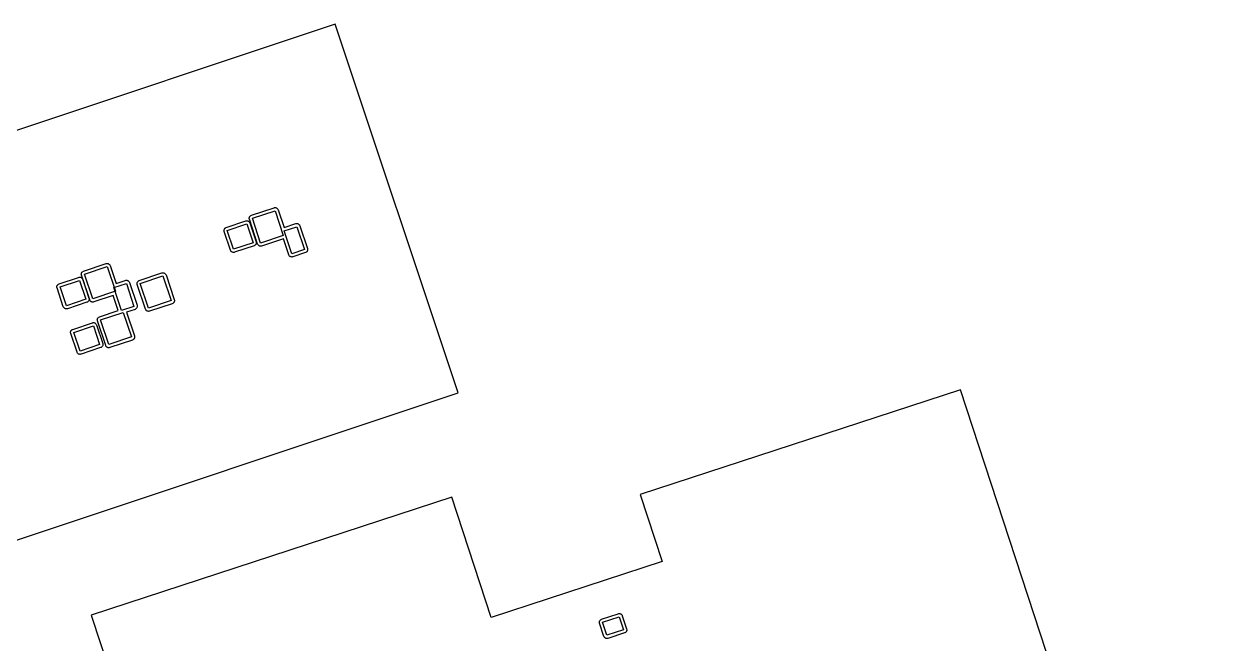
# Model space of a CAD drawing. Header units: feet. Extents: x -377 to 137, y -216 to 143.
# Drawn here: x -190.4 to -1.2, y 16.7 to 113.9 of the extents above; entities that cross this region are included whole.
import ezdxf

# ---------------------------------------------------------------- set-up
doc = ezdxf.new("R2010")
doc.units = ezdxf.units.FT
for name, color, linetype in [('Buildings', 7, 'CONTINUOUS'), ('Obstructions', 7, 'CONTINUOUS'), ('Setbacks', 7, 'CONTINUOUS')]:
    doc.layers.add(name, color=color, linetype=linetype)

msp = doc.modelspace()

# ---------------------------------------------------------------- linework, layer by layer
at = {"layer": 'Buildings', "color": 252}
for p, q in [((-141.6, 113.95), (-376.62, 35.51)), ((-122.28, 56.07), (-141.6, 113.95)), ((-357.3, -22.37), (-122.28, 56.07)), ((-43.45, 56.56), (-93.72, 40.12)), ((-1.2, -72.63), (-43.45, 56.56)), ((-93.72, 40.12), (-90.27, 29.59)), ((-123.26, 39.67), (-179.85, 21.16)), ((-117.09, 20.81), (-123.26, 39.67)), ((-90.27, 29.59), (-117.09, 20.81)), ((-179.85, 21.16), (-134.87, -116.35))]:
    msp.add_line(p, q, dxfattribs=at)
at = {"layer": 'Obstructions', "color": 252}
for p, q in [((-154.57, 83.46), (-151.01, 84.65)), ((-153.28, 79.58), (-154.57, 83.46)), ((-151.01, 84.65), (-149.72, 80.77)), ((-158.51, 81.55), (-155.44, 82.58)), ((-157.53, 78.6), (-158.51, 81.55)), ((-155.44, 82.58), (-154.46, 79.63)), ((-149.58, 81.48), (-147.61, 82.14)), ((-148.38, 77.89), (-149.58, 81.48)), ((-147.61, 82.14), (-146.41, 78.54)), ((-154.46, 79.63), (-157.53, 78.6)), ((-149.72, 80.77), (-153.28, 79.58)), ((-146.41, 78.54), (-148.38, 77.89)), ((-180.92, 74.68), (-177.36, 75.87)), ((-177.36, 75.87), (-176.07, 72)), ((-179.63, 70.81), (-180.92, 74.68)), ((-172.16, 73.23), (-168.6, 74.41)), ((-168.6, 74.41), (-167.31, 70.54)), ((-184.75, 72.69), (-181.68, 73.72)), ((-183.76, 69.74), (-184.75, 72.69)), ((-181.68, 73.72), (-180.69, 70.77)), ((-176.07, 72), (-179.63, 70.81)), ((-176.32, 72.58), (-174.35, 73.24)), ((-175.12, 68.99), (-176.32, 72.58)), ((-174.35, 73.24), (-173.15, 69.64)), ((-170.86, 69.35), (-172.16, 73.23)), ((-180.69, 70.77), (-183.76, 69.74)), ((-167.31, 70.54), (-170.86, 69.35)), ((-178.4, 67.51), (-174.85, 68.7)), ((-173.15, 69.64), (-175.12, 68.99)), ((-174.85, 68.7), (-173.55, 64.83)), ((-182.6, 65.56), (-179.52, 66.58)), ((-179.52, 66.58), (-178.54, 63.63)), ((-177.11, 63.64), (-178.4, 67.51)), ((-181.61, 62.61), (-182.6, 65.56)), ((-173.55, 64.83), (-177.11, 63.64)), ((-178.54, 63.63), (-181.61, 62.61)), ((-99.62, 20.06), (-97.01, 20.91)), ((-97.01, 20.91), (-96.34, 18.85)), ((-98.94, 18), (-99.62, 20.06)), ((-96.34, 18.85), (-98.94, 18))]:
    msp.add_line(p, q, dxfattribs=at)
at = {"layer": 'Setbacks', "color": 2}
for p, q in [((-151.17, 85.12), (-151.1, 85.14)), ((-151.1, 85.14), (-151.02, 85.15)), ((-151.02, 85.15), (-151.02, 85.15)), ((-151.02, 85.15), (-151.02, 85.15)), ((-151.02, 85.15), (-151.02, 85.15)), ((-151.02, 85.15), (-150.94, 85.14)), ((-150.94, 85.14), (-150.86, 85.13)), ((-155.08, 83.46), (-155.06, 83.54)), ((-155.08, 83.46), (-155.08, 83.46)), ((-155.08, 83.46), (-155.08, 83.46)), ((-155.06, 83.38), (-155.08, 83.46)), ((-155.08, 83.46), (-155.08, 83.46)), ((-155.08, 83.46), (-155.08, 83.46)), ((-155.06, 83.54), (-155.05, 83.61)), ((-155.05, 83.3), (-155.06, 83.38)), ((-155.05, 83.61), (-155.02, 83.68)), ((-155.05, 83.61), (-155.05, 83.61)), ((-155.05, 83.61), (-155.05, 83.61)), ((-155.05, 83.61), (-155.05, 83.61)), ((-155.05, 83.61), (-155.05, 83.61)), ((-153.76, 79.42), (-155.05, 83.3)), ((-155.05, 83.3), (-155.05, 83.3)), ((-155.02, 83.68), (-154.98, 83.75)), ((-154.98, 83.75), (-154.93, 83.81)), ((-154.98, 83.75), (-154.98, 83.75)), ((-154.98, 83.75), (-154.98, 83.75)), ((-154.98, 83.75), (-154.98, 83.75)), ((-154.98, 83.75), (-154.98, 83.75)), ((-154.93, 83.81), (-154.87, 83.86)), ((-154.87, 83.87), (-154.8, 83.9)), ((-154.87, 83.86), (-154.87, 83.87)), ((-154.87, 83.87), (-154.87, 83.87)), ((-154.87, 83.87), (-154.87, 83.87)), ((-154.87, 83.87), (-154.87, 83.87)), ((-154.8, 83.9), (-154.73, 83.94)), ((-154.73, 83.94), (-151.17, 85.12)), ((-154.73, 83.94), (-154.73, 83.94)), ((-151.17, 85.12), (-151.17, 85.12)), ((-151.17, 85.12), (-151.17, 85.12)), ((-151.17, 85.12), (-151.17, 85.12)), ((-151.17, 85.12), (-151.17, 85.12)), ((-150.86, 85.13), (-150.86, 85.13)), ((-150.86, 85.13), (-150.86, 85.13)), ((-150.86, 85.13), (-150.86, 85.13)), ((-150.86, 85.13), (-150.79, 85.09)), ((-150.79, 85.09), (-150.72, 85.06)), ((-150.72, 85.06), (-150.72, 85.06)), ((-150.72, 85.06), (-150.72, 85.06)), ((-150.72, 85.06), (-150.72, 85.06)), ((-150.72, 85.06), (-150.67, 85)), ((-150.67, 85), (-150.61, 84.95)), ((-150.61, 84.95), (-150.61, 84.95)), ((-150.61, 84.95), (-150.61, 84.95)), ((-150.61, 84.95), (-150.61, 84.95)), ((-150.61, 84.95), (-150.57, 84.88)), ((-150.57, 84.88), (-150.54, 84.81)), ((-150.54, 84.81), (-150.54, 84.81)), ((-150.54, 84.81), (-149.6, 82)), ((-159.02, 81.55), (-159.01, 81.62)), ((-159.02, 81.55), (-159.02, 81.55)), ((-159.02, 81.55), (-159.02, 81.55)), ((-159, 81.47), (-159.02, 81.55)), ((-159.02, 81.55), (-159.02, 81.55)), ((-159.02, 81.55), (-159.02, 81.55)), ((-159.01, 81.62), (-158.99, 81.7)), ((-158.99, 81.39), (-159, 81.47)), ((-158.99, 81.7), (-158.96, 81.77)), ((-158.99, 81.7), (-158.99, 81.7)), ((-158.99, 81.7), (-158.99, 81.7)), ((-158.99, 81.7), (-158.99, 81.7)), ((-158.99, 81.7), (-158.99, 81.7)), ((-158.01, 78.44), (-158.99, 81.39)), ((-158.99, 81.39), (-158.99, 81.39)), ((-158.99, 81.39), (-158.99, 81.39)), ((-158.99, 81.39), (-158.99, 81.39)), ((-158.96, 81.77), (-158.92, 81.84)), ((-158.92, 81.84), (-158.87, 81.9)), ((-158.92, 81.84), (-158.92, 81.84)), ((-158.92, 81.84), (-158.92, 81.84)), ((-158.92, 81.84), (-158.92, 81.84)), ((-158.92, 81.84), (-158.92, 81.84)), ((-158.87, 81.9), (-158.81, 81.95)), ((-158.81, 81.96), (-158.74, 81.99)), ((-158.81, 81.95), (-158.81, 81.95)), ((-158.81, 81.95), (-158.81, 81.96)), ((-158.81, 81.95), (-158.81, 81.95)), ((-158.81, 81.95), (-158.81, 81.95)), ((-158.74, 81.99), (-158.67, 82.03)), ((-158.67, 82.03), (-155.6, 83.05)), ((-158.67, 82.03), (-158.67, 82.03)), ((-158.67, 82.03), (-158.67, 82.03)), ((-155.6, 83.05), (-155.52, 83.07)), ((-155.6, 83.05), (-155.6, 83.05)), ((-155.52, 83.07), (-155.45, 83.08)), ((-155.45, 83.08), (-155.45, 83.08)), ((-155.45, 83.08), (-155.45, 83.08)), ((-155.45, 83.08), (-155.45, 83.08)), ((-155.45, 83.08), (-155.45, 83.08)), ((-155.45, 83.08), (-155.37, 83.07)), ((-155.37, 83.07), (-155.29, 83.06)), ((-155.29, 83.06), (-155.29, 83.06)), ((-155.29, 83.06), (-155.29, 83.06)), ((-155.29, 83.06), (-155.29, 83.06)), ((-155.29, 83.06), (-155.29, 83.06)), ((-155.29, 83.06), (-155.22, 83.02)), ((-155.22, 83.02), (-155.15, 82.99)), ((-155.15, 82.99), (-155.15, 82.99)), ((-155.15, 82.99), (-155.15, 82.99)), ((-155.15, 82.99), (-155.15, 82.99)), ((-155.15, 82.99), (-155.15, 82.99)), ((-155.15, 82.99), (-155.09, 82.93)), ((-155.09, 82.93), (-155.04, 82.88)), ((-155.04, 82.88), (-155.04, 82.88)), ((-155.04, 82.88), (-155.04, 82.88)), ((-155.04, 82.88), (-155.04, 82.88)), ((-155.04, 82.88), (-155, 82.81)), ((-155, 82.81), (-154.96, 82.74)), ((-154.96, 82.74), (-154.96, 82.74)), ((-154.96, 82.74), (-154.96, 82.74)), ((-154.96, 82.74), (-154.96, 82.74)), ((-154.96, 82.74), (-153.98, 79.79)), ((-149.6, 82), (-147.77, 82.62)), ((-147.77, 82.62), (-147.69, 82.63)), ((-147.77, 82.62), (-147.77, 82.62)), ((-147.77, 82.62), (-147.77, 82.62)), ((-147.77, 82.62), (-147.77, 82.62)), ((-147.69, 82.63), (-147.61, 82.64)), ((-147.61, 82.64), (-147.61, 82.64)), ((-147.61, 82.64), (-147.61, 82.64)), ((-147.61, 82.64), (-147.61, 82.64)), ((-147.61, 82.64), (-147.61, 82.64)), ((-147.61, 82.64), (-147.53, 82.63)), ((-147.53, 82.63), (-147.46, 82.62)), ((-147.46, 82.62), (-147.46, 82.62)), ((-147.46, 82.62), (-147.46, 82.62)), ((-147.46, 82.62), (-147.46, 82.62)), ((-147.46, 82.62), (-147.46, 82.62)), ((-147.46, 82.62), (-147.39, 82.58)), ((-147.39, 82.58), (-147.32, 82.55)), ((-147.32, 82.55), (-147.32, 82.55)), ((-147.32, 82.55), (-147.32, 82.55)), ((-147.32, 82.55), (-147.32, 82.55)), ((-147.32, 82.55), (-147.32, 82.55)), ((-147.32, 82.55), (-147.26, 82.49)), ((-147.26, 82.49), (-147.2, 82.44)), ((-147.2, 82.44), (-147.2, 82.44)), ((-147.2, 82.44), (-147.2, 82.44)), ((-147.2, 82.44), (-147.2, 82.44)), ((-147.2, 82.44), (-147.2, 82.44)), ((-147.2, 82.44), (-147.17, 82.37)), ((-147.17, 82.37), (-147.13, 82.3)), ((-147.13, 82.3), (-147.13, 82.3)), ((-147.13, 82.3), (-147.13, 82.3)), ((-147.13, 82.3), (-147.13, 82.3)), ((-147.13, 82.3), (-145.93, 78.7)), ((-153.98, 79.47), (-154.01, 79.4)), ((-153.98, 79.79), (-153.98, 79.79)), ((-153.98, 79.79), (-153.98, 79.79)), ((-153.98, 79.79), (-153.98, 79.78)), ((-153.98, 79.78), (-153.97, 79.71)), ((-153.96, 79.55), (-153.98, 79.47)), ((-153.98, 79.47), (-153.98, 79.47)), ((-153.98, 79.47), (-153.98, 79.47)), ((-153.98, 79.47), (-153.98, 79.47)), ((-153.98, 79.47), (-153.98, 79.47)), ((-153.97, 79.71), (-153.95, 79.63)), ((-153.95, 79.63), (-153.96, 79.55)), ((-153.95, 79.63), (-153.95, 79.63)), ((-153.95, 79.63), (-153.95, 79.63)), ((-153.95, 79.63), (-153.95, 79.63)), ((-149.7, 80.25), (-153.12, 79.1)), ((-148.86, 77.73), (-149.7, 80.25)), ((-157.97, 78.37), (-158.01, 78.44)), ((-158.01, 78.44), (-158.01, 78.44)), ((-157.93, 78.3), (-157.97, 78.37)), ((-157.88, 78.24), (-157.93, 78.3)), ((-157.93, 78.3), (-157.93, 78.3)), ((-157.93, 78.3), (-157.93, 78.3)), ((-157.93, 78.3), (-157.93, 78.3)), ((-157.93, 78.3), (-157.93, 78.3)), ((-157.82, 78.19), (-157.88, 78.24)), ((-157.75, 78.15), (-157.82, 78.19)), ((-157.82, 78.19), (-157.82, 78.19)), ((-157.82, 78.19), (-157.82, 78.19)), ((-157.82, 78.19), (-157.82, 78.19)), ((-157.82, 78.19), (-157.82, 78.19)), ((-157.68, 78.12), (-157.75, 78.15)), ((-157.6, 78.11), (-157.68, 78.12)), ((-157.68, 78.12), (-157.68, 78.12)), ((-157.68, 78.12), (-157.68, 78.12)), ((-157.68, 78.12), (-157.68, 78.12)), ((-157.68, 78.12), (-157.68, 78.12)), ((-157.52, 78.1), (-157.6, 78.11)), ((-157.45, 78.11), (-157.52, 78.1)), ((-157.52, 78.1), (-157.52, 78.1)), ((-157.52, 78.1), (-157.52, 78.1)), ((-157.52, 78.1), (-157.52, 78.1)), ((-157.52, 78.1), (-157.52, 78.1)), ((-157.37, 78.12), (-157.45, 78.11)), ((-154.3, 79.15), (-157.37, 78.12)), ((-157.37, 78.12), (-157.37, 78.12)), ((-154.23, 79.18), (-154.3, 79.15)), ((-154.3, 79.15), (-154.3, 79.15)), ((-154.3, 79.15), (-154.3, 79.15)), ((-154.3, 79.15), (-154.3, 79.15)), ((-154.16, 79.22), (-154.23, 79.18)), ((-154.1, 79.28), (-154.16, 79.22)), ((-154.16, 79.22), (-154.16, 79.22)), ((-154.16, 79.22), (-154.16, 79.22)), ((-154.16, 79.22), (-154.16, 79.22)), ((-154.16, 79.22), (-154.16, 79.22)), ((-154.05, 79.33), (-154.1, 79.28)), ((-154.01, 79.4), (-154.05, 79.33)), ((-154.05, 79.33), (-154.05, 79.33)), ((-154.05, 79.33), (-154.05, 79.33)), ((-154.05, 79.33), (-154.05, 79.33)), ((-154.05, 79.33), (-154.05, 79.33)), ((-153.72, 79.35), (-153.76, 79.42)), ((-153.76, 79.42), (-153.76, 79.42)), ((-153.76, 79.42), (-153.76, 79.42)), ((-153.76, 79.42), (-153.76, 79.42)), ((-153.69, 79.28), (-153.72, 79.35)), ((-153.68, 79.28), (-153.69, 79.28)), ((-153.63, 79.23), (-153.68, 79.28)), ((-153.68, 79.28), (-153.68, 79.28)), ((-153.68, 79.28), (-153.68, 79.28)), ((-153.68, 79.28), (-153.68, 79.28)), ((-153.57, 79.17), (-153.63, 79.23)), ((-153.5, 79.14), (-153.57, 79.17)), ((-153.57, 79.17), (-153.57, 79.17)), ((-153.57, 79.17), (-153.57, 79.17)), ((-153.57, 79.17), (-153.57, 79.17)), ((-153.57, 79.17), (-153.57, 79.17)), ((-153.43, 79.1), (-153.5, 79.14)), ((-153.35, 79.09), (-153.43, 79.1)), ((-153.43, 79.1), (-153.43, 79.1)), ((-153.43, 79.1), (-153.43, 79.1)), ((-153.43, 79.1), (-153.43, 79.1)), ((-153.43, 79.1), (-153.43, 79.1)), ((-153.28, 79.08), (-153.35, 79.09)), ((-153.2, 79.09), (-153.28, 79.08)), ((-153.28, 79.08), (-153.28, 79.08)), ((-153.28, 79.08), (-153.28, 79.08)), ((-153.28, 79.08), (-153.28, 79.08)), ((-153.28, 79.08), (-153.28, 79.08)), ((-153.12, 79.1), (-153.2, 79.09)), ((-153.12, 79.1), (-153.12, 79.1)), ((-153.12, 79.1), (-153.12, 79.1)), ((-153.12, 79.1), (-153.12, 79.1)), ((-148.83, 77.66), (-148.86, 77.73)), ((-148.86, 77.73), (-148.86, 77.73)), ((-148.79, 77.59), (-148.83, 77.66)), ((-148.73, 77.53), (-148.79, 77.59)), ((-148.79, 77.59), (-148.79, 77.59)), ((-148.79, 77.59), (-148.79, 77.59)), ((-148.79, 77.59), (-148.79, 77.59)), ((-148.79, 77.59), (-148.79, 77.59)), ((-146.25, 78.07), (-148.23, 77.41)), ((-146.18, 78.1), (-146.25, 78.07)), ((-146.25, 78.07), (-146.25, 78.07)), ((-146.25, 78.07), (-146.25, 78.07)), ((-146.25, 78.07), (-146.25, 78.07)), ((-146.11, 78.14), (-146.18, 78.1)), ((-146.05, 78.2), (-146.11, 78.14)), ((-146.11, 78.14), (-146.11, 78.14)), ((-146.11, 78.14), (-146.11, 78.14)), ((-146.11, 78.14), (-146.11, 78.14)), ((-146.11, 78.14), (-146.11, 78.14)), ((-146, 78.25), (-146.05, 78.2)), ((-145.96, 78.32), (-146, 78.25)), ((-146, 78.25), (-146, 78.25)), ((-146, 78.25), (-146, 78.25)), ((-146, 78.25), (-146, 78.25)), ((-146, 78.25), (-146, 78.25)), ((-145.93, 78.39), (-145.96, 78.32)), ((-145.93, 78.7), (-145.93, 78.7)), ((-145.93, 78.7), (-145.93, 78.7)), ((-145.93, 78.7), (-145.93, 78.7)), ((-145.93, 78.7), (-145.92, 78.63)), ((-145.92, 78.47), (-145.93, 78.39)), ((-145.93, 78.39), (-145.93, 78.39)), ((-145.93, 78.39), (-145.93, 78.39)), ((-145.93, 78.39), (-145.93, 78.39)), ((-145.93, 78.39), (-145.93, 78.39)), ((-145.92, 78.63), (-145.91, 78.55)), ((-145.91, 78.55), (-145.92, 78.47)), ((-145.91, 78.55), (-145.91, 78.55)), ((-145.91, 78.55), (-145.91, 78.55)), ((-145.91, 78.55), (-145.91, 78.55)), ((-145.91, 78.55), (-145.91, 78.55)), ((-181.08, 75.16), (-177.52, 76.35)), ((-177.52, 76.35), (-177.44, 76.37)), ((-177.52, 76.35), (-177.52, 76.35)), ((-177.52, 76.35), (-177.52, 76.35)), ((-177.52, 76.35), (-177.52, 76.35)), ((-177.44, 76.37), (-177.37, 76.38)), ((-177.37, 76.38), (-177.37, 76.38)), ((-177.37, 76.38), (-177.37, 76.38)), ((-177.37, 76.38), (-177.37, 76.38)), ((-177.37, 76.38), (-177.37, 76.38)), ((-177.37, 76.38), (-177.29, 76.37)), ((-177.29, 76.37), (-177.21, 76.35)), ((-177.21, 76.35), (-177.21, 76.35)), ((-177.21, 76.35), (-177.21, 76.35)), ((-177.21, 76.35), (-177.21, 76.35)), ((-177.21, 76.35), (-177.21, 76.35)), ((-177.21, 76.35), (-177.14, 76.32)), ((-177.14, 76.32), (-177.07, 76.28)), ((-177.07, 76.28), (-177.07, 76.28)), ((-177.07, 76.28), (-177.07, 76.28)), ((-177.07, 76.28), (-177.07, 76.28)), ((-177.07, 76.28), (-177.07, 76.28)), ((-177.07, 76.28), (-177.01, 76.23)), ((-177.01, 76.23), (-176.96, 76.17)), ((-176.96, 76.17), (-176.96, 76.17)), ((-176.96, 76.17), (-176.96, 76.17)), ((-176.96, 76.17), (-176.96, 76.17)), ((-176.96, 76.17), (-176.96, 76.17)), ((-176.96, 76.17), (-176.92, 76.1)), ((-176.92, 76.1), (-176.89, 76.03)), ((-176.89, 76.03), (-176.89, 76.03)), ((-176.89, 76.03), (-176.89, 76.03)), ((-176.89, 76.03), (-176.89, 76.03)), ((-176.89, 76.03), (-175.95, 73.23)), ((-148.68, 77.48), (-148.73, 77.53)), ((-148.61, 77.44), (-148.68, 77.48)), ((-148.68, 77.48), (-148.68, 77.48)), ((-148.68, 77.48), (-148.68, 77.48)), ((-148.68, 77.48), (-148.68, 77.48)), ((-148.68, 77.48), (-148.68, 77.48)), ((-148.54, 77.41), (-148.61, 77.44)), ((-148.46, 77.4), (-148.54, 77.41)), ((-148.54, 77.41), (-148.54, 77.41)), ((-148.54, 77.41), (-148.54, 77.41)), ((-148.54, 77.41), (-148.54, 77.41)), ((-148.54, 77.41), (-148.54, 77.41)), ((-148.38, 77.38), (-148.46, 77.4)), ((-148.3, 77.4), (-148.38, 77.38)), ((-148.38, 77.38), (-148.38, 77.38)), ((-148.38, 77.38), (-148.38, 77.38)), ((-148.38, 77.38), (-148.38, 77.38)), ((-148.38, 77.38), (-148.38, 77.38)), ((-148.23, 77.41), (-148.3, 77.4)), ((-148.23, 77.41), (-148.23, 77.41)), ((-184.91, 73.17), (-181.84, 74.19)), ((-181.84, 74.19), (-181.76, 74.21)), ((-181.84, 74.19), (-181.84, 74.19)), ((-181.84, 74.19), (-181.84, 74.19)), ((-181.84, 74.19), (-181.84, 74.19)), ((-181.76, 74.21), (-181.68, 74.22)), ((-181.68, 74.22), (-181.68, 74.22)), ((-181.68, 74.22), (-181.68, 74.22)), ((-181.68, 74.22), (-181.68, 74.22)), ((-181.68, 74.22), (-181.68, 74.22)), ((-181.68, 74.22), (-181.6, 74.21)), ((-181.6, 74.21), (-181.53, 74.2)), ((-181.53, 74.2), (-181.53, 74.2)), ((-181.53, 74.2), (-181.53, 74.2)), ((-181.53, 74.2), (-181.53, 74.2)), ((-181.53, 74.2), (-181.53, 74.2)), ((-181.53, 74.2), (-181.45, 74.16)), ((-181.45, 74.16), (-181.39, 74.13)), ((-181.43, 74.68), (-181.41, 74.76)), ((-181.43, 74.68), (-181.43, 74.68)), ((-181.43, 74.68), (-181.43, 74.68)), ((-181.41, 74.6), (-181.43, 74.68)), ((-181.43, 74.68), (-181.43, 74.68)), ((-181.43, 74.68), (-181.43, 74.68)), ((-181.41, 74.76), (-181.4, 74.84)), ((-181.4, 74.53), (-181.41, 74.6)), ((-181.4, 74.84), (-181.37, 74.91)), ((-181.4, 74.84), (-181.4, 74.84)), ((-181.4, 74.84), (-181.4, 74.84)), ((-181.4, 74.84), (-181.4, 74.84)), ((-181.4, 74.84), (-181.4, 74.84)), ((-181.4, 74.52), (-181.4, 74.53)), ((-180.1, 70.65), (-181.4, 74.52)), ((-181.39, 74.13), (-181.39, 74.13)), ((-181.39, 74.13), (-181.39, 74.13)), ((-181.39, 74.13), (-181.39, 74.13)), ((-181.39, 74.13), (-181.38, 74.13)), ((-181.38, 74.13), (-181.33, 74.07)), ((-181.37, 74.91), (-181.33, 74.98)), ((-181.33, 74.98), (-181.28, 75.03)), ((-181.33, 74.98), (-181.33, 74.98)), ((-181.33, 74.98), (-181.33, 74.98)), ((-181.33, 74.98), (-181.33, 74.98)), ((-181.33, 74.98), (-181.33, 74.98)), ((-181.33, 74.07), (-181.27, 74.02)), ((-181.28, 75.03), (-181.22, 75.09)), ((-181.27, 74.02), (-181.27, 74.02)), ((-181.27, 74.02), (-181.27, 74.02)), ((-181.27, 74.02), (-181.27, 74.02)), ((-181.27, 74.02), (-181.27, 74.02)), ((-181.27, 74.02), (-181.24, 73.95)), ((-181.24, 73.95), (-181.2, 73.88)), ((-181.22, 75.09), (-181.15, 75.12)), ((-181.22, 75.09), (-181.22, 75.09)), ((-181.22, 75.09), (-181.22, 75.09)), ((-181.22, 75.09), (-181.22, 75.09)), ((-181.22, 75.09), (-181.22, 75.09)), ((-181.2, 73.88), (-181.2, 73.88)), ((-181.2, 73.88), (-181.2, 73.88)), ((-181.2, 73.88), (-181.2, 73.88)), ((-181.2, 73.88), (-180.21, 70.92)), ((-181.15, 75.12), (-181.08, 75.16)), ((-181.08, 75.16), (-181.08, 75.16)), ((-172.32, 73.7), (-168.76, 74.89)), ((-168.76, 74.89), (-168.68, 74.9)), ((-168.76, 74.89), (-168.76, 74.89)), ((-168.68, 74.9), (-168.6, 74.92)), ((-168.6, 74.92), (-168.6, 74.92)), ((-168.6, 74.92), (-168.6, 74.92)), ((-168.6, 74.92), (-168.6, 74.92)), ((-168.6, 74.92), (-168.52, 74.91)), ((-168.52, 74.91), (-168.45, 74.89)), ((-168.45, 74.89), (-168.45, 74.89)), ((-168.45, 74.89), (-168.45, 74.89)), ((-168.45, 74.89), (-168.45, 74.89)), ((-168.45, 74.89), (-168.38, 74.86)), ((-168.38, 74.86), (-168.31, 74.82)), ((-168.31, 74.82), (-168.31, 74.82)), ((-168.31, 74.82), (-168.31, 74.82)), ((-168.31, 74.82), (-168.3, 74.82)), ((-168.3, 74.82), (-168.25, 74.77)), ((-168.25, 74.77), (-168.19, 74.71)), ((-168.19, 74.71), (-168.19, 74.71)), ((-168.19, 74.71), (-168.19, 74.71)), ((-168.19, 74.71), (-168.19, 74.71)), ((-168.19, 74.71), (-168.16, 74.64)), ((-168.16, 74.64), (-168.12, 74.57)), ((-168.12, 74.57), (-168.12, 74.57)), ((-168.12, 74.57), (-168.12, 74.57)), ((-168.12, 74.57), (-168.12, 74.57)), ((-168.12, 74.57), (-168.12, 74.57)), ((-168.12, 74.57), (-168.12, 74.57)), ((-168.12, 74.57), (-168.12, 74.57)), ((-168.12, 74.57), (-168.12, 74.57)), ((-168.12, 74.57), (-166.83, 70.7)), ((-185.25, 72.69), (-185.24, 72.76)), ((-185.25, 72.69), (-185.25, 72.69)), ((-185.25, 72.69), (-185.25, 72.69)), ((-185.24, 72.61), (-185.25, 72.69)), ((-185.25, 72.69), (-185.25, 72.69)), ((-185.25, 72.69), (-185.25, 72.69)), ((-185.24, 72.76), (-185.23, 72.84)), ((-185.22, 72.53), (-185.24, 72.61)), ((-185.23, 72.84), (-185.19, 72.91)), ((-185.23, 72.84), (-185.23, 72.84)), ((-185.23, 72.84), (-185.23, 72.84)), ((-185.23, 72.84), (-185.23, 72.84)), ((-185.23, 72.84), (-185.23, 72.84)), ((-184.24, 69.58), (-185.22, 72.53)), ((-185.22, 72.53), (-185.22, 72.53)), ((-185.19, 72.91), (-185.16, 72.98)), ((-185.16, 72.98), (-185.1, 73.04)), ((-185.16, 72.98), (-185.16, 72.98)), ((-185.16, 72.98), (-185.16, 72.98)), ((-185.16, 72.98), (-185.16, 72.98)), ((-185.16, 72.98), (-185.16, 72.98)), ((-185.1, 73.04), (-185.05, 73.09)), ((-185.05, 73.1), (-184.98, 73.13)), ((-185.05, 73.09), (-185.05, 73.1)), ((-185.05, 73.09), (-185.05, 73.09)), ((-185.05, 73.09), (-185.05, 73.09)), ((-185.05, 73.09), (-185.05, 73.09)), ((-184.98, 73.13), (-184.91, 73.17)), ((-184.91, 73.17), (-184.91, 73.17)), ((-175.95, 73.23), (-174.51, 73.72)), ((-174.51, 73.72), (-174.43, 73.73)), ((-174.51, 73.72), (-174.51, 73.72)), ((-174.51, 73.72), (-174.51, 73.72)), ((-174.51, 73.72), (-174.51, 73.72)), ((-174.43, 73.73), (-174.35, 73.74)), ((-174.35, 73.74), (-174.35, 73.74)), ((-174.35, 73.74), (-174.35, 73.74)), ((-174.35, 73.74), (-174.35, 73.74)), ((-174.35, 73.74), (-174.35, 73.74)), ((-174.35, 73.74), (-174.27, 73.73)), ((-174.27, 73.73), (-174.2, 73.72)), ((-174.2, 73.72), (-174.2, 73.72)), ((-174.2, 73.72), (-174.2, 73.72)), ((-174.2, 73.72), (-174.2, 73.72)), ((-174.2, 73.72), (-174.2, 73.72)), ((-174.2, 73.72), (-174.13, 73.68)), ((-174.13, 73.68), (-174.06, 73.65)), ((-174.06, 73.65), (-174.06, 73.65)), ((-174.06, 73.65), (-174.06, 73.65)), ((-174.06, 73.65), (-174.06, 73.65)), ((-174.06, 73.65), (-174.06, 73.65)), ((-174.06, 73.65), (-174, 73.59)), ((-174, 73.59), (-173.94, 73.54)), ((-173.94, 73.54), (-173.94, 73.54)), ((-173.94, 73.54), (-173.94, 73.54)), ((-173.94, 73.54), (-173.94, 73.54)), ((-173.94, 73.54), (-173.94, 73.54)), ((-173.94, 73.54), (-173.91, 73.47)), ((-173.91, 73.47), (-173.87, 73.4)), ((-173.87, 73.4), (-173.87, 73.4)), ((-173.87, 73.4), (-173.87, 73.4)), ((-173.87, 73.4), (-173.87, 73.4)), ((-173.87, 73.4), (-172.67, 69.8)), ((-172.66, 73.22), (-172.65, 73.3)), ((-172.66, 73.22), (-172.66, 73.22)), ((-172.66, 73.22), (-172.66, 73.22)), ((-172.65, 73.15), (-172.66, 73.22)), ((-172.66, 73.22), (-172.66, 73.22)), ((-172.66, 73.22), (-172.66, 73.22)), ((-172.65, 73.3), (-172.64, 73.38)), ((-172.63, 73.07), (-172.65, 73.15)), ((-172.64, 73.38), (-172.6, 73.45)), ((-172.64, 73.38), (-172.64, 73.38)), ((-172.64, 73.38), (-172.64, 73.38)), ((-172.64, 73.38), (-172.64, 73.38)), ((-172.64, 73.38), (-172.64, 73.38)), ((-171.34, 69.19), (-172.63, 73.07)), ((-172.63, 73.07), (-172.63, 73.07)), ((-172.63, 73.07), (-172.63, 73.07)), ((-172.63, 73.07), (-172.63, 73.07)), ((-172.6, 73.45), (-172.57, 73.52)), ((-172.57, 73.52), (-172.51, 73.58)), ((-172.57, 73.52), (-172.57, 73.52)), ((-172.57, 73.52), (-172.57, 73.52)), ((-172.57, 73.52), (-172.57, 73.52)), ((-172.57, 73.52), (-172.57, 73.52)), ((-172.51, 73.58), (-172.46, 73.63)), ((-172.46, 73.63), (-172.39, 73.67)), ((-172.46, 73.63), (-172.46, 73.63)), ((-172.46, 73.63), (-172.46, 73.63)), ((-172.46, 73.63), (-172.46, 73.63)), ((-172.46, 73.63), (-172.46, 73.63)), ((-172.39, 73.67), (-172.32, 73.7)), ((-172.32, 73.7), (-172.32, 73.7)), ((-172.32, 73.7), (-172.32, 73.7)), ((-172.32, 73.7), (-172.32, 73.7)), ((-180.53, 70.29), (-183.6, 69.26)), ((-180.46, 70.32), (-180.53, 70.29)), ((-180.53, 70.29), (-180.53, 70.29)), ((-180.53, 70.29), (-180.53, 70.29)), ((-180.39, 70.36), (-180.46, 70.32)), ((-180.34, 70.42), (-180.39, 70.36)), ((-180.39, 70.36), (-180.39, 70.36)), ((-180.39, 70.36), (-180.39, 70.36)), ((-180.39, 70.36), (-180.39, 70.36)), ((-180.39, 70.36), (-180.39, 70.36)), ((-180.28, 70.47), (-180.34, 70.42)), ((-180.25, 70.54), (-180.28, 70.47)), ((-180.28, 70.47), (-180.28, 70.47)), ((-180.28, 70.47), (-180.28, 70.47)), ((-180.28, 70.47), (-180.28, 70.47)), ((-180.28, 70.47), (-180.28, 70.47)), ((-180.21, 70.61), (-180.25, 70.54)), ((-180.21, 70.92), (-180.21, 70.92)), ((-180.21, 70.92), (-180.21, 70.92)), ((-180.21, 70.92), (-180.2, 70.85)), ((-180.2, 70.69), (-180.21, 70.61)), ((-180.21, 70.61), (-180.21, 70.61)), ((-180.21, 70.61), (-180.21, 70.61)), ((-180.21, 70.61), (-180.21, 70.61)), ((-180.2, 70.85), (-180.19, 70.77)), ((-180.19, 70.77), (-180.2, 70.69)), ((-180.19, 70.77), (-180.19, 70.77)), ((-180.19, 70.77), (-180.19, 70.77)), ((-180.19, 70.77), (-180.19, 70.77)), ((-180.19, 70.77), (-180.19, 70.77)), ((-180.07, 70.58), (-180.1, 70.65)), ((-180.1, 70.65), (-180.1, 70.65)), ((-180.03, 70.51), (-180.07, 70.58)), ((-179.98, 70.45), (-180.03, 70.51)), ((-180.03, 70.51), (-180.03, 70.51)), ((-180.03, 70.51), (-180.03, 70.51)), ((-180.03, 70.51), (-180.03, 70.51)), ((-180.03, 70.51), (-180.03, 70.51)), ((-179.92, 70.4), (-179.98, 70.45)), ((-179.85, 70.36), (-179.92, 70.4)), ((-179.92, 70.4), (-179.92, 70.4)), ((-179.92, 70.4), (-179.92, 70.4)), ((-179.92, 70.4), (-179.92, 70.4)), ((-179.92, 70.4), (-179.92, 70.4)), ((-179.78, 70.33), (-179.85, 70.36)), ((-179.7, 70.32), (-179.78, 70.33)), ((-179.78, 70.33), (-179.78, 70.33)), ((-179.78, 70.33), (-179.78, 70.33)), ((-179.78, 70.33), (-179.78, 70.33)), ((-179.78, 70.33), (-179.78, 70.33)), ((-179.62, 70.31), (-179.7, 70.32)), ((-179.54, 70.32), (-179.62, 70.31)), ((-179.62, 70.31), (-179.62, 70.31)), ((-179.62, 70.31), (-179.62, 70.31)), ((-179.62, 70.31), (-179.62, 70.31)), ((-179.62, 70.31), (-179.62, 70.31)), ((-179.47, 70.33), (-179.54, 70.32)), ((-176.44, 71.34), (-179.47, 70.33)), ((-179.47, 70.33), (-179.47, 70.33)), ((-175.65, 68.97), (-176.44, 71.34)), ((-167.15, 70.06), (-170.7, 68.87)), ((-167.08, 70.1), (-167.15, 70.06)), ((-167.15, 70.06), (-167.15, 70.06)), ((-167.01, 70.13), (-167.08, 70.1)), ((-166.95, 70.19), (-167.01, 70.13)), ((-167.01, 70.13), (-167.01, 70.13)), ((-167.01, 70.13), (-167.01, 70.13)), ((-167.01, 70.13), (-167.01, 70.13)), ((-167.01, 70.13), (-167.01, 70.13)), ((-166.9, 70.25), (-166.95, 70.19)), ((-166.86, 70.32), (-166.9, 70.25)), ((-166.9, 70.25), (-166.9, 70.25)), ((-166.9, 70.25), (-166.9, 70.25)), ((-166.9, 70.25), (-166.9, 70.25)), ((-166.9, 70.25), (-166.9, 70.25)), ((-166.83, 70.39), (-166.86, 70.32)), ((-166.83, 70.7), (-166.83, 70.7)), ((-166.83, 70.7), (-166.81, 70.62)), ((-166.81, 70.47), (-166.83, 70.39)), ((-166.83, 70.39), (-166.83, 70.39)), ((-166.83, 70.39), (-166.83, 70.39)), ((-166.83, 70.39), (-166.83, 70.39)), ((-166.83, 70.39), (-166.83, 70.39)), ((-166.81, 70.62), (-166.8, 70.54)), ((-166.8, 70.54), (-166.81, 70.47)), ((-166.8, 70.54), (-166.8, 70.54)), ((-166.8, 70.54), (-166.8, 70.54)), ((-166.8, 70.54), (-166.8, 70.54)), ((-166.8, 70.54), (-166.8, 70.54)), ((-184.21, 69.51), (-184.24, 69.58)), ((-184.24, 69.58), (-184.24, 69.58)), ((-184.24, 69.58), (-184.24, 69.58)), ((-184.24, 69.58), (-184.24, 69.58)), ((-184.17, 69.44), (-184.21, 69.51)), ((-184.11, 69.38), (-184.17, 69.44)), ((-184.17, 69.44), (-184.17, 69.44)), ((-184.17, 69.44), (-184.17, 69.44)), ((-184.17, 69.44), (-184.17, 69.44)), ((-184.17, 69.44), (-184.17, 69.44)), ((-184.06, 69.33), (-184.11, 69.38)), ((-183.99, 69.29), (-184.06, 69.33)), ((-184.06, 69.33), (-184.06, 69.33)), ((-184.06, 69.33), (-184.06, 69.33)), ((-184.06, 69.33), (-184.06, 69.33)), ((-184.06, 69.33), (-184.06, 69.33)), ((-183.92, 69.26), (-183.99, 69.29)), ((-183.91, 69.26), (-183.92, 69.26)), ((-183.92, 69.26), (-183.92, 69.26)), ((-183.92, 69.26), (-183.92, 69.26)), ((-183.92, 69.26), (-183.92, 69.26)), ((-183.84, 69.25), (-183.91, 69.26)), ((-183.76, 69.24), (-183.84, 69.25)), ((-183.68, 69.25), (-183.76, 69.24)), ((-183.76, 69.24), (-183.76, 69.24)), ((-183.76, 69.24), (-183.76, 69.24)), ((-183.76, 69.24), (-183.76, 69.24)), ((-183.76, 69.24), (-183.76, 69.24)), ((-183.61, 69.26), (-183.68, 69.25)), ((-183.6, 69.26), (-183.61, 69.26)), ((-183.6, 69.26), (-183.6, 69.26)), ((-183.6, 69.26), (-183.6, 69.26)), ((-178.56, 67.99), (-175.65, 68.97)), ((-172.99, 69.17), (-174.32, 68.72)), ((-174.32, 68.72), (-173.07, 64.99)), ((-172.92, 69.2), (-172.99, 69.17)), ((-172.99, 69.17), (-172.99, 69.17)), ((-172.99, 69.17), (-172.99, 69.17)), ((-172.99, 69.17), (-172.99, 69.17)), ((-172.85, 69.24), (-172.92, 69.2)), ((-172.8, 69.3), (-172.85, 69.24)), ((-172.85, 69.24), (-172.85, 69.24)), ((-172.85, 69.24), (-172.85, 69.24)), ((-172.85, 69.24), (-172.85, 69.24)), ((-172.85, 69.24), (-172.85, 69.24)), ((-172.74, 69.35), (-172.8, 69.3)), ((-172.7, 69.42), (-172.74, 69.35)), ((-172.74, 69.35), (-172.74, 69.35)), ((-172.74, 69.35), (-172.74, 69.35)), ((-172.74, 69.35), (-172.74, 69.35)), ((-172.74, 69.35), (-172.74, 69.35)), ((-172.67, 69.49), (-172.7, 69.42)), ((-172.67, 69.8), (-172.67, 69.8)), ((-172.67, 69.8), (-172.67, 69.8)), ((-172.67, 69.8), (-172.67, 69.8)), ((-172.67, 69.8), (-172.66, 69.73)), ((-172.66, 69.57), (-172.67, 69.49)), ((-172.67, 69.49), (-172.67, 69.49)), ((-172.67, 69.49), (-172.67, 69.49)), ((-172.67, 69.49), (-172.67, 69.49)), ((-172.67, 69.49), (-172.67, 69.49)), ((-172.66, 69.73), (-172.65, 69.65)), ((-172.65, 69.65), (-172.66, 69.57)), ((-172.65, 69.65), (-172.65, 69.65)), ((-172.65, 69.65), (-172.65, 69.65)), ((-172.65, 69.65), (-172.65, 69.65)), ((-172.65, 69.65), (-172.65, 69.65)), ((-171.3, 69.12), (-171.34, 69.19)), ((-171.34, 69.19), (-171.34, 69.19)), ((-171.34, 69.19), (-171.34, 69.19)), ((-171.34, 69.19), (-171.34, 69.19)), ((-171.27, 69.05), (-171.3, 69.12)), ((-171.21, 68.99), (-171.27, 69.05)), ((-171.27, 69.05), (-171.27, 69.05)), ((-171.27, 69.05), (-171.27, 69.05)), ((-171.27, 69.05), (-171.27, 69.05)), ((-171.27, 69.05), (-171.27, 69.05)), ((-171.15, 68.94), (-171.21, 68.99)), ((-171.08, 68.9), (-171.15, 68.94)), ((-171.15, 68.94), (-171.15, 68.94)), ((-171.15, 68.94), (-171.15, 68.94)), ((-171.15, 68.94), (-171.15, 68.94)), ((-171.15, 68.94), (-171.15, 68.94)), ((-171.01, 68.87), (-171.08, 68.9)), ((-170.94, 68.86), (-171.01, 68.87)), ((-171.01, 68.87), (-171.01, 68.87)), ((-171.01, 68.87), (-171.01, 68.87)), ((-171.01, 68.87), (-171.01, 68.87)), ((-171.01, 68.87), (-171.01, 68.87)), ((-170.86, 68.84), (-170.94, 68.86)), ((-170.78, 68.86), (-170.86, 68.84)), ((-170.86, 68.84), (-170.86, 68.84)), ((-170.86, 68.84), (-170.86, 68.84)), ((-170.86, 68.84), (-170.86, 68.84)), ((-170.86, 68.84), (-170.86, 68.84)), ((-170.7, 68.87), (-170.78, 68.86)), ((-170.7, 68.87), (-170.7, 68.87)), ((-170.7, 68.87), (-170.7, 68.87)), ((-170.7, 68.87), (-170.7, 68.87)), ((-182.76, 66.03), (-179.68, 67.06)), ((-179.68, 67.06), (-179.61, 67.07)), ((-179.68, 67.06), (-179.68, 67.06)), ((-179.68, 67.06), (-179.68, 67.06)), ((-179.68, 67.06), (-179.68, 67.06)), ((-179.61, 67.07), (-179.53, 67.09)), ((-179.53, 67.09), (-179.53, 67.09)), ((-179.53, 67.09), (-179.53, 67.09)), ((-179.53, 67.09), (-179.53, 67.09)), ((-179.53, 67.09), (-179.53, 67.09)), ((-179.53, 67.09), (-179.45, 67.08)), ((-179.45, 67.08), (-179.37, 67.06)), ((-179.37, 67.06), (-179.37, 67.06)), ((-179.37, 67.06), (-179.37, 67.06)), ((-179.37, 67.06), (-179.37, 67.06)), ((-179.37, 67.06), (-179.37, 67.06)), ((-179.37, 67.06), (-179.3, 67.03)), ((-179.3, 67.03), (-179.23, 66.99)), ((-179.23, 66.99), (-179.23, 66.99)), ((-179.23, 66.99), (-179.23, 66.99)), ((-179.23, 66.99), (-179.23, 66.99)), ((-179.23, 66.99), (-179.23, 66.99)), ((-179.23, 66.99), (-179.18, 66.94)), ((-179.18, 66.94), (-179.12, 66.88)), ((-179.12, 66.88), (-179.12, 66.88)), ((-179.12, 66.88), (-179.12, 66.88)), ((-179.12, 66.88), (-179.12, 66.88)), ((-179.12, 66.88), (-179.12, 66.88)), ((-179.12, 66.88), (-179.08, 66.81)), ((-179.08, 66.81), (-179.05, 66.74)), ((-179.05, 66.74), (-179.05, 66.74)), ((-179.05, 66.74), (-179.05, 66.74)), ((-179.05, 66.74), (-179.05, 66.74)), ((-179.05, 66.74), (-178.06, 63.79)), ((-178.91, 67.51), (-178.9, 67.59)), ((-178.89, 67.43), (-178.91, 67.51)), ((-178.91, 67.51), (-178.91, 67.51)), ((-178.91, 67.51), (-178.91, 67.51)), ((-178.91, 67.51), (-178.91, 67.51)), ((-178.91, 67.51), (-178.91, 67.51)), ((-178.9, 67.59), (-178.88, 67.67)), ((-178.88, 67.36), (-178.89, 67.43)), ((-178.88, 67.67), (-178.85, 67.74)), ((-178.88, 67.67), (-178.88, 67.67)), ((-178.88, 67.67), (-178.88, 67.67)), ((-178.88, 67.67), (-178.88, 67.67)), ((-178.88, 67.67), (-178.88, 67.67)), ((-177.59, 63.48), (-178.88, 67.36)), ((-178.88, 67.36), (-178.88, 67.36)), ((-178.85, 67.74), (-178.81, 67.81)), ((-178.81, 67.81), (-178.76, 67.86)), ((-178.81, 67.81), (-178.81, 67.81)), ((-178.81, 67.81), (-178.81, 67.81)), ((-178.81, 67.81), (-178.81, 67.81)), ((-178.81, 67.81), (-178.81, 67.81)), ((-178.76, 67.86), (-178.7, 67.92)), ((-178.7, 67.92), (-178.63, 67.96)), ((-178.7, 67.92), (-178.7, 67.92)), ((-178.7, 67.92), (-178.7, 67.92)), ((-178.7, 67.92), (-178.7, 67.92)), ((-178.7, 67.92), (-178.7, 67.92)), ((-178.63, 67.96), (-178.56, 67.99)), ((-178.56, 67.99), (-178.56, 67.99)), ((-183.1, 65.55), (-183.09, 65.63)), ((-183.1, 65.55), (-183.1, 65.55)), ((-183.1, 65.55), (-183.1, 65.55)), ((-183.09, 65.47), (-183.1, 65.55)), ((-183.1, 65.55), (-183.1, 65.55)), ((-183.1, 65.55), (-183.1, 65.55)), ((-183.09, 65.63), (-183.08, 65.71)), ((-183.07, 65.4), (-183.09, 65.47)), ((-183.08, 65.71), (-183.04, 65.78)), ((-183.08, 65.71), (-183.08, 65.71)), ((-183.08, 65.71), (-183.08, 65.71)), ((-183.08, 65.71), (-183.08, 65.71)), ((-183.08, 65.71), (-183.08, 65.71)), ((-182.09, 62.45), (-183.07, 65.4)), ((-183.07, 65.4), (-183.07, 65.4)), ((-183.07, 65.4), (-183.07, 65.4)), ((-183.07, 65.4), (-183.07, 65.4)), ((-183.04, 65.78), (-183.01, 65.85)), ((-183.01, 65.85), (-182.95, 65.91)), ((-183.01, 65.85), (-183.01, 65.85)), ((-183.01, 65.85), (-183.01, 65.85)), ((-183.01, 65.85), (-183.01, 65.85)), ((-182.95, 65.91), (-182.9, 65.96)), ((-182.9, 65.96), (-182.83, 66)), ((-182.9, 65.96), (-182.9, 65.96)), ((-182.9, 65.96), (-182.9, 65.96)), ((-182.9, 65.96), (-182.9, 65.96)), ((-182.9, 65.96), (-182.9, 65.96)), ((-182.83, 66), (-182.76, 66.03)), ((-182.76, 66.03), (-182.76, 66.03)), ((-182.76, 66.03), (-182.76, 66.03)), ((-182.76, 66.03), (-182.76, 66.03)), ((-173.39, 64.35), (-176.95, 63.16)), ((-173.32, 64.39), (-173.39, 64.35)), ((-173.39, 64.35), (-173.39, 64.35)), ((-173.39, 64.35), (-173.39, 64.35)), ((-173.39, 64.35), (-173.39, 64.35)), ((-173.39, 64.35), (-173.39, 64.35)), ((-173.25, 64.42), (-173.32, 64.39)), ((-173.2, 64.48), (-173.25, 64.42)), ((-173.25, 64.42), (-173.25, 64.42)), ((-173.25, 64.42), (-173.25, 64.42)), ((-173.25, 64.42), (-173.25, 64.42)), ((-173.25, 64.42), (-173.25, 64.42)), ((-173.14, 64.53), (-173.2, 64.48)), ((-173.11, 64.61), (-173.14, 64.53)), ((-173.14, 64.53), (-173.14, 64.53)), ((-173.14, 64.53), (-173.14, 64.53)), ((-173.14, 64.53), (-173.14, 64.53)), ((-173.14, 64.53), (-173.14, 64.53)), ((-173.07, 64.67), (-173.11, 64.61)), ((-173.07, 64.99), (-173.07, 64.99)), ((-173.07, 64.99), (-173.06, 64.91)), ((-173.06, 64.75), (-173.07, 64.68)), ((-173.07, 64.68), (-173.07, 64.68)), ((-173.07, 64.68), (-173.07, 64.68)), ((-173.07, 64.68), (-173.07, 64.68)), ((-173.07, 64.68), (-173.07, 64.67)), ((-173.06, 64.91), (-173.05, 64.83)), ((-173.05, 64.83), (-173.06, 64.75)), ((-173.05, 64.83), (-173.05, 64.83)), ((-173.05, 64.83), (-173.05, 64.83)), ((-173.05, 64.83), (-173.05, 64.83)), ((-173.05, 64.83), (-173.05, 64.83)), ((-182.05, 62.38), (-182.09, 62.45)), ((-182.09, 62.45), (-182.09, 62.45)), ((-182.09, 62.45), (-182.09, 62.45)), ((-182.09, 62.45), (-182.09, 62.45)), ((-178.38, 63.16), (-181.45, 62.13)), ((-178.31, 63.19), (-178.38, 63.16)), ((-178.38, 63.16), (-178.38, 63.16)), ((-178.24, 63.23), (-178.31, 63.19)), ((-178.19, 63.28), (-178.24, 63.23)), ((-178.24, 63.23), (-178.24, 63.23)), ((-178.24, 63.23), (-178.24, 63.23)), ((-178.24, 63.23), (-178.24, 63.23)), ((-178.24, 63.23), (-178.24, 63.23)), ((-178.13, 63.34), (-178.19, 63.28)), ((-178.1, 63.41), (-178.13, 63.34)), ((-178.13, 63.34), (-178.13, 63.34)), ((-178.13, 63.34), (-178.13, 63.34)), ((-178.13, 63.34), (-178.13, 63.34)), ((-178.13, 63.34), (-178.13, 63.34)), ((-178.06, 63.48), (-178.1, 63.41)), ((-178.06, 63.79), (-178.06, 63.79)), ((-178.06, 63.79), (-178.05, 63.71)), ((-178.05, 63.56), (-178.06, 63.48)), ((-178.06, 63.48), (-178.06, 63.48)), ((-178.06, 63.48), (-178.06, 63.48)), ((-178.06, 63.48), (-178.06, 63.48)), ((-178.06, 63.48), (-178.06, 63.48)), ((-178.05, 63.71), (-178.04, 63.64)), ((-178.04, 63.64), (-178.05, 63.56)), ((-178.04, 63.64), (-178.04, 63.64)), ((-178.04, 63.64), (-178.04, 63.64)), ((-178.04, 63.64), (-178.04, 63.64)), ((-178.04, 63.64), (-178.04, 63.64)), ((-177.55, 63.41), (-177.59, 63.48)), ((-177.59, 63.48), (-177.59, 63.48)), ((-177.59, 63.48), (-177.59, 63.48)), ((-177.59, 63.48), (-177.59, 63.48)), ((-177.52, 63.34), (-177.55, 63.41)), ((-177.46, 63.28), (-177.52, 63.34)), ((-177.52, 63.34), (-177.52, 63.34)), ((-177.52, 63.34), (-177.52, 63.34)), ((-177.52, 63.34), (-177.52, 63.34)), ((-177.52, 63.34), (-177.52, 63.34)), ((-177.4, 63.23), (-177.46, 63.28)), ((-177.33, 63.19), (-177.4, 63.23)), ((-177.4, 63.23), (-177.4, 63.23)), ((-177.4, 63.23), (-177.4, 63.23)), ((-177.4, 63.23), (-177.4, 63.23)), ((-177.4, 63.23), (-177.4, 63.23)), ((-177.26, 63.16), (-177.33, 63.19)), ((-177.19, 63.14), (-177.26, 63.16)), ((-177.26, 63.16), (-177.26, 63.16)), ((-177.26, 63.16), (-177.26, 63.16)), ((-177.26, 63.16), (-177.26, 63.16)), ((-177.26, 63.16), (-177.26, 63.16)), ((-177.11, 63.13), (-177.19, 63.14)), ((-177.03, 63.15), (-177.11, 63.13)), ((-177.11, 63.13), (-177.11, 63.13)), ((-177.11, 63.13), (-177.11, 63.13)), ((-177.11, 63.13), (-177.11, 63.13)), ((-177.11, 63.13), (-177.11, 63.13)), ((-176.95, 63.16), (-177.03, 63.15)), ((-176.95, 63.16), (-176.95, 63.16)), ((-176.95, 63.16), (-176.95, 63.16)), ((-176.95, 63.16), (-176.95, 63.16)), ((-182.02, 62.31), (-182.05, 62.38)), ((-182.01, 62.31), (-182.02, 62.31)), ((-182.02, 62.31), (-182.02, 62.31)), ((-182.02, 62.31), (-182.02, 62.31)), ((-182.02, 62.31), (-182.02, 62.31)), ((-181.96, 62.25), (-182.01, 62.31)), ((-181.9, 62.2), (-181.96, 62.25)), ((-181.83, 62.16), (-181.9, 62.2)), ((-181.9, 62.2), (-181.9, 62.2)), ((-181.9, 62.2), (-181.9, 62.2)), ((-181.9, 62.2), (-181.9, 62.2)), ((-181.9, 62.2), (-181.9, 62.2)), ((-181.76, 62.13), (-181.83, 62.16)), ((-181.68, 62.11), (-181.76, 62.13)), ((-181.76, 62.13), (-181.76, 62.13)), ((-181.76, 62.13), (-181.76, 62.13)), ((-181.76, 62.13), (-181.76, 62.13)), ((-181.76, 62.13), (-181.76, 62.13)), ((-181.61, 62.1), (-181.68, 62.11)), ((-181.53, 62.12), (-181.61, 62.1)), ((-181.61, 62.1), (-181.61, 62.1)), ((-181.61, 62.1), (-181.61, 62.1)), ((-181.61, 62.1), (-181.61, 62.1)), ((-181.61, 62.1), (-181.61, 62.1)), ((-181.45, 62.13), (-181.53, 62.12)), ((-181.45, 62.13), (-181.45, 62.13)), ((-181.45, 62.13), (-181.45, 62.13)), ((-181.45, 62.13), (-181.45, 62.13)), ((-99.77, 20.54), (-97.17, 21.39)), ((-97.17, 21.39), (-97.09, 21.4)), ((-97.17, 21.39), (-97.17, 21.39)), ((-97.09, 21.4), (-97.01, 21.41)), ((-97.01, 21.41), (-97.01, 21.41)), ((-97.01, 21.41), (-97.01, 21.41)), ((-97.01, 21.41), (-97.01, 21.41)), ((-97.01, 21.41), (-97.01, 21.41)), ((-97.01, 21.41), (-96.93, 21.4)), ((-96.93, 21.4), (-96.86, 21.39)), ((-96.86, 21.39), (-96.86, 21.39)), ((-96.86, 21.39), (-96.85, 21.39)), ((-96.85, 21.39), (-96.85, 21.39)), ((-96.85, 21.39), (-96.85, 21.39)), ((-96.85, 21.39), (-96.78, 21.35)), ((-96.78, 21.35), (-96.72, 21.32)), ((-96.72, 21.32), (-96.71, 21.32)), ((-96.71, 21.32), (-96.71, 21.32)), ((-96.71, 21.32), (-96.71, 21.32)), ((-96.71, 21.32), (-96.71, 21.32)), ((-96.71, 21.32), (-96.66, 21.26)), ((-96.66, 21.26), (-96.6, 21.21)), ((-96.6, 21.21), (-96.6, 21.21)), ((-96.6, 21.21), (-96.6, 21.21)), ((-96.6, 21.21), (-96.6, 21.21)), ((-96.6, 21.21), (-96.6, 21.2)), ((-96.6, 21.2), (-96.57, 21.14)), ((-96.57, 21.14), (-96.53, 21.07)), ((-96.53, 21.07), (-96.53, 21.07)), ((-96.53, 21.07), (-95.86, 19.01)), ((-100.12, 20.06), (-100.11, 20.13)), ((-100.12, 20.06), (-100.12, 20.06)), ((-100.12, 20.06), (-100.12, 20.06)), ((-100.11, 19.98), (-100.12, 20.06)), ((-100.12, 20.06), (-100.12, 20.06)), ((-100.12, 20.06), (-100.12, 20.06)), ((-100.11, 20.13), (-100.1, 20.21)), ((-100.1, 19.9), (-100.11, 19.98)), ((-100.1, 20.21), (-100.06, 20.28)), ((-100.1, 20.21), (-100.1, 20.21)), ((-100.1, 20.21), (-100.1, 20.21)), ((-100.1, 20.21), (-100.1, 20.21)), ((-100.1, 20.21), (-100.1, 20.21)), ((-99.42, 17.84), (-100.1, 19.9)), ((-100.1, 19.9), (-100.1, 19.9)), ((-100.1, 19.9), (-100.1, 19.9)), ((-100.1, 19.9), (-100.1, 19.9)), ((-100.06, 20.28), (-100.03, 20.35)), ((-100.03, 20.35), (-99.97, 20.41)), ((-100.03, 20.35), (-100.03, 20.35)), ((-100.03, 20.35), (-100.03, 20.35)), ((-100.03, 20.35), (-100.03, 20.35)), ((-100.03, 20.35), (-100.03, 20.35)), ((-99.97, 20.41), (-99.92, 20.46)), ((-99.92, 20.46), (-99.91, 20.46)), ((-99.91, 20.47), (-99.84, 20.5)), ((-99.91, 20.46), (-99.91, 20.47)), ((-99.91, 20.46), (-99.91, 20.46)), ((-99.91, 20.46), (-99.91, 20.46)), ((-99.84, 20.5), (-99.78, 20.54)), ((-99.78, 20.54), (-99.77, 20.54)), ((-99.77, 20.54), (-99.77, 20.54)), ((-99.77, 20.54), (-99.77, 20.54)), ((-95.86, 19.01), (-95.86, 19.01)), ((-95.86, 19.01), (-95.86, 19.01)), ((-95.86, 19.01), (-95.86, 19)), ((-95.86, 19), (-95.84, 18.93)), ((-95.84, 18.93), (-95.83, 18.85)), ((-99.39, 17.77), (-99.42, 17.84)), ((-99.42, 17.84), (-99.42, 17.84)), ((-99.35, 17.7), (-99.39, 17.77)), ((-99.3, 17.65), (-99.35, 17.7)), ((-99.35, 17.7), (-99.35, 17.7)), ((-99.35, 17.7), (-99.35, 17.7)), ((-99.35, 17.7), (-99.35, 17.7)), ((-99.35, 17.7), (-99.35, 17.7)), ((-99.24, 17.59), (-99.3, 17.65)), ((-99.17, 17.55), (-99.24, 17.59)), ((-99.24, 17.59), (-99.24, 17.59)), ((-99.24, 17.59), (-99.24, 17.59)), ((-99.24, 17.59), (-99.24, 17.59)), ((-99.24, 17.59), (-99.24, 17.59)), ((-99.1, 17.52), (-99.17, 17.55)), ((-99.02, 17.51), (-99.1, 17.52)), ((-99.1, 17.52), (-99.1, 17.52)), ((-99.1, 17.52), (-99.1, 17.52)), ((-99.1, 17.52), (-99.1, 17.52)), ((-99.1, 17.52), (-99.1, 17.52)), ((-98.94, 17.49), (-99.02, 17.51)), ((-98.87, 17.51), (-98.94, 17.49)), ((-98.94, 17.49), (-98.94, 17.49)), ((-98.94, 17.49), (-98.94, 17.49)), ((-98.94, 17.49), (-98.94, 17.49)), ((-98.94, 17.49), (-98.94, 17.49)), ((-98.79, 17.52), (-98.87, 17.51)), ((-96.18, 18.37), (-98.79, 17.52)), ((-98.79, 17.52), (-98.79, 17.52)), ((-96.11, 18.41), (-96.18, 18.37)), ((-96.18, 18.37), (-96.18, 18.37)), ((-96.18, 18.37), (-96.18, 18.37)), ((-96.18, 18.37), (-96.18, 18.37)), ((-96.04, 18.44), (-96.11, 18.41)), ((-95.98, 18.5), (-96.04, 18.44)), ((-96.04, 18.44), (-96.04, 18.44)), ((-96.04, 18.44), (-96.04, 18.44)), ((-96.04, 18.44), (-96.04, 18.44)), ((-96.04, 18.44), (-96.04, 18.44)), ((-95.93, 18.55), (-95.98, 18.5)), ((-95.89, 18.62), (-95.93, 18.55)), ((-95.93, 18.55), (-95.93, 18.55)), ((-95.93, 18.55), (-95.93, 18.55)), ((-95.93, 18.55), (-95.93, 18.55)), ((-95.93, 18.55), (-95.93, 18.55)), ((-95.86, 18.69), (-95.89, 18.62)), ((-95.84, 18.77), (-95.86, 18.7)), ((-95.86, 18.7), (-95.86, 18.69)), ((-95.86, 18.69), (-95.86, 18.69)), ((-95.86, 18.69), (-95.86, 18.69)), ((-95.86, 18.69), (-95.86, 18.69)), ((-95.83, 18.85), (-95.84, 18.77)), ((-95.83, 18.85), (-95.83, 18.85)), ((-95.83, 18.85), (-95.83, 18.85)), ((-95.83, 18.85), (-95.83, 18.85)), ((-95.83, 18.85), (-95.83, 18.85))]:
    msp.add_line(p, q, dxfattribs=at)

doc.saveas('drawing.dxf')
